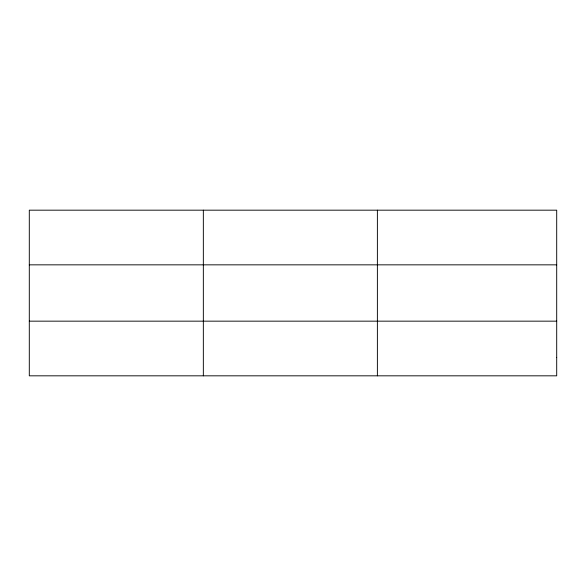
<?xml version="1.0" encoding="UTF-8"?>
<svg xmlns="http://www.w3.org/2000/svg" width="586" height="586" viewBox="0 0 586 586"><rect width="100%" height="100%" fill="white"/><g stroke="black" fill="none" stroke-linecap="round" stroke-linejoin="round"><path stroke-width="0.88" d="M203.342 210.176L203.342 375.824M377.384 210.176L377.384 375.824M29.3 264.843L556.7 264.843M29.3 321.157L556.7 321.157M556.7 357.599L556.7 375.824L29.3 375.824L29.3 210.176L556.7 210.176L556.7 357.599"/></g></svg>
